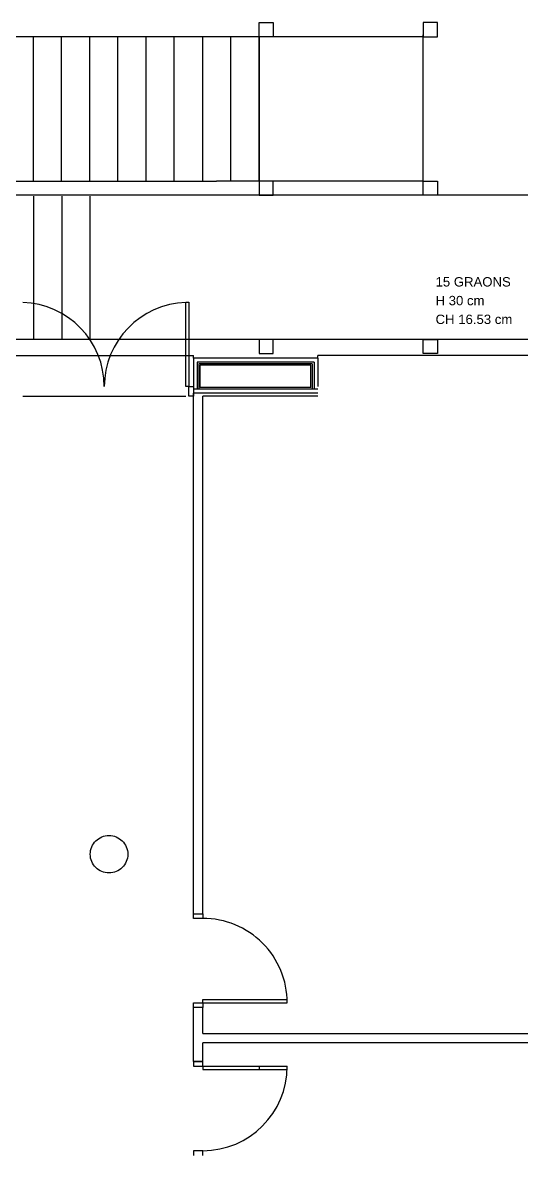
# Model space of a CAD drawing. Extents: x -0.02 to 0.821, y -0.01 to 0.584.
# Drawn here: x 0.5511 to 0.6042, y 0.3703 to 0.4911 of the extents above; entities that cross this region are included whole.
import ezdxf
from ezdxf.enums import TextEntityAlignment as Align

# ---------------------------------------------------------------- set-up
doc = ezdxf.new("R2010")
doc.units = 0
doc.header["$MEASUREMENT"] = 0
doc.linetypes.add('CONTINUA', pattern=[0])
doc.linetypes.add('VERDECKT', pattern=[9.524999999999999, 6.35, -3.175])
for name, color, linetype in [('Constgral01', 4, 'CONTINUA'), ('Doors', 2, 'CONTINUA'), ('Stairs', 2, 'CONTINUA'), ('Walls', 7, 'CONTINUA')]:
    doc.layers.add(name, color=color, linetype=linetype)
doc.styles.add('ARIAL', font='Arial.ttf')

msp = doc.modelspace()

# ---------------------------------------------------------------- linework, layer by layer
at = {"layer": 'Constgral01', "color": 220, "linetype": 'VERDECKT'}
msp.add_circle((0.5602609105413431, 0.4024236756674945), 0.002, dxfattribs=at)
at = {"layer": 'Doors', "color": 61, "linetype": 'CONTINUA'}
for p, q in [((0.5684593790523941, 0.4523033454576507), (0.5684593790523941, 0.4613033454576507)), ((0.5684593790523941, 0.4613033454576507), (0.56875937905116, 0.4613033454576507)), ((0.56875937905116, 0.4613033454576507), (0.5687593790512183, 0.4523033454576507)), ((0.5687593790512183, 0.4523033454576507), (0.5684593790523941, 0.4523033454576507)), ((0.5687593790512183, 0.4513033454576507), (0.5687593790512183, 0.4523033454576507)), ((0.5687593790512183, 0.4523033454576507), (0.5692593790506362, 0.4523033454576507)), ((0.5692593790506362, 0.4523033454576507), (0.5692593790506362, 0.4513033454576507)), ((0.5692593790506362, 0.4513033454576507), (0.5687593790512183, 0.4513033454576507)), ((0.5692589628629503, 0.3955818593595177), (0.5692589628629503, 0.3960818593585864)), ((0.5692589628629503, 0.3960818593585864), (0.5702589628629503, 0.3960818593585864)), ((0.5702589628629503, 0.3955818593595177), (0.5692589628629503, 0.3955818593595177)), ((0.5702589628629503, 0.3960818593585864), (0.5702589628629503, 0.3955818593595177)), ((0.5702589628631831, 0.3869318593600765), (0.579258779110969, 0.3869320396026596)), ((0.5702589628631831, 0.386581859360449), (0.5702589628631831, 0.3869318593600765)), ((0.579258779110969, 0.3865820396021009), (0.579258779110969, 0.3869320396026596)), ((0.5692589628642308, 0.3860818593585864), (0.5692589628642308, 0.386581859357655)), ((0.5692589628642308, 0.386581859357655), (0.5702589628642308, 0.386581859357655)), ((0.5702589628642308, 0.3860818593585864), (0.5692589628642308, 0.3860818593585864)), ((0.5702589628631831, 0.386581859360449), (0.579258779110969, 0.3865820396021009)), ((0.5702589628642308, 0.386581859357655), (0.5702589628642308, 0.3860818593585864)), ((0.5702591962495935, 0.3803014583084732), (0.5692591962495935, 0.3803014583084732)), ((0.5692591962495935, 0.3803014583084732), (0.5692591962495935, 0.3798014583094045)), ((0.5692591962495935, 0.3798014583094045), (0.5702591962495935, 0.3798014583094045)), ((0.5702591962495935, 0.3798014583094045), (0.5702591962495935, 0.3803014583084732)), ((0.5702591962484294, 0.3798014583112672), (0.5702591962484294, 0.3794514583107084)), ((0.5702591962484294, 0.3798014583112672), (0.5792591962484294, 0.3798014583112672)), ((0.5702591962484294, 0.3794514583107084), (0.5792591962484294, 0.3794514583107084)), ((0.5762606186507037, 0.3798014583112672), (0.5762606186507037, 0.3794514583107084)), ((0.5702591962484294, 0.3708014583075419), (0.5692591962484294, 0.3708014583075419)), ((0.5692591962484294, 0.3708014583075419), (0.5692591962484294, 0.3703014583084732)), ((0.5702591962484294, 0.3703014583084732), (0.5702591962484294, 0.3708014583075419))]:
    msp.add_line(p, q, dxfattribs=at)
at = {"layer": 'Doors', "color": 161, "linetype": 'VERDECKT'}
msp.add_line((0.5510593790609273, 0.451303148811683), (0.5684593790626968, 0.451303148811683), dxfattribs=at)
for centre, start, end in [((0.5507593790512183, 0.4523033454576507), 0, 88.0931619681458), ((0.5687593790512183, 0.4523033454576507), 91.90683803245886, 180), ((0.5702589628642308, 0.386581859357655), 0, 90.0000000003018), ((0.5702591962495935, 0.3798014583094045), 270.0000000003018, 0)]:
    msp.add_arc(centre, 0.009000000000000001, start, end, dxfattribs=at)
at = {"layer": 'Stairs', "color": 7, "linetype": 'CONTINUA'}
for p, q in [((0.5762618273227127, 0.4896341146882623), (0.5762618273238768, 0.4911341146882623)), ((0.5762618273238768, 0.4911341146882623), (0.5777618273245171, 0.4911341146882623)), ((0.5777618273245171, 0.4911341146882623), (0.5777618273245171, 0.4896341146882623)), ((0.5937618273220141, 0.4911341146891937), (0.5937618273225962, 0.4896341146891937)), ((0.5952618273231783, 0.4911341146891937), (0.5937618273220141, 0.4911341146891937)), ((0.5952618273231783, 0.4896341146891937), (0.5952618273231783, 0.4911341146891937)), ((0.5777618273245171, 0.4896341146882623), (0.5762618273227127, 0.4896341146882623)), ((0.5937618273225962, 0.4896341146891937), (0.5952618273231783, 0.4896341146891937)), ((0.5762618273226544, 0.4742340959403664), (0.5762618273238768, 0.4727340959403664)), ((0.5777618273244589, 0.4742340959403664), (0.5762618273226544, 0.4742340959403664)), ((0.5777618273245171, 0.4727340959403664), (0.5777618273244589, 0.4742340959403664)), ((0.5937619579648017, 0.4727342282654718), (0.5937619579647435, 0.4742342282654718)), ((0.5937619579647435, 0.4742342282654718), (0.5952619579653255, 0.4742342282654718)), ((0.5952619579653255, 0.4742342282654718), (0.5952619579653838, 0.4727342282654718)), ((0.5762618273238768, 0.4727340959403664), (0.5777618273245171, 0.4727340959403664)), ((0.5952619579653838, 0.4727342282654718), (0.5937619579648017, 0.4727342282654718)), ((0.5762618273224216, 0.4573332806536928), (0.5762618273230619, 0.4558332806536928)), ((0.577761827323644, 0.4573332806536928), (0.5762618273224216, 0.4573332806536928)), ((0.577761827323644, 0.4558332806536928), (0.577761827323644, 0.4573332806536928)), ((0.5937618399660569, 0.4558335399394855), (0.5937618399666972, 0.4573335399394855)), ((0.5937618399666972, 0.4573335399394855), (0.5952618399672792, 0.4573335399385542)), ((0.5952618399672792, 0.4573335399385542), (0.5952618399672792, 0.4558335399385542)), ((0.5762618273230619, 0.4558332806536928), (0.577761827323644, 0.4558332806536928)), ((0.5952618399672792, 0.4558335399385542), (0.5937618399660569, 0.4558335399394855))]:
    msp.add_line(p, q, dxfattribs=at)
at = {"layer": 'Stairs', "color": 4, "linetype": 'VERDECKT'}
for p, q in [((0.5650608203888987, 0.4896343298414722), (0.5062619114328991, 0.4896337038977072)), ((0.5522132953405963, 0.4742343960870057), (0.5522132953405963, 0.489634114690125)), ((0.555213162957516, 0.4742343960870057), (0.555213162957516, 0.489634114690125)), ((0.5582130305750179, 0.4742343960860744), (0.5582130305750179, 0.4896341146891937)), ((0.5612130305743777, 0.4742343960860744), (0.5612130305750179, 0.4896341146891937)), ((0.5642130305750179, 0.4742344081448391), (0.5642130305750179, 0.4896341146891937)), ((0.5937618273214321, 0.4896341146891937), (0.5650608203888987, 0.4896341146891937)), ((0.5672130305750179, 0.4742344202045352), (0.5672130305750179, 0.4896341146891937)), ((0.5702130305750179, 0.4896341146891937), (0.5702130305750179, 0.4742342288270593)), ((0.5732130305750179, 0.4896341146891937), (0.5732130305750179, 0.4742342288270593)), ((0.5762618273217813, 0.4742342282654718), (0.5762618273226544, 0.4896342475768179)), ((0.5762618273217813, 0.4742342282654718), (0.5762618273226544, 0.4896342475768179)), ((0.5762618273226544, 0.4896341146891937), (0.5762618273226544, 0.4742342288270593)), ((0.5762618273226544, 0.4896341146891937), (0.5762618273226544, 0.4742342288270593)), ((0.5937618273170665, 0.4727334973402321), (0.593761827318056, 0.4898342282827944)), ((0.5222620127171976, 0.474234228269197), (0.5717098748374265, 0.4742344238134101)), ((0.5937619579635793, 0.4742342282654718), (0.5717098748374265, 0.4742342282654718)), ((0.6192618274634588, 0.4727342282654718), (0.5222621433616732, 0.472734228271991)), ((0.5522618989190087, 0.4573335504168645), (0.5522618989172042, 0.4726335504241288)), ((0.5552618989195908, 0.4573335504177958), (0.5552618989178445, 0.4726335504241288)), ((0.5582618989208131, 0.4573335504177958), (0.5582618989190087, 0.4726335504241288)), ((0.6125658805620624, 0.4573335504140705), (0.4892602885613451, 0.4573335504224524))]:
    msp.add_line(p, q, dxfattribs=at)
at = {"layer": 'Walls', "color": 4, "linetype": 'CONTINUA'}
for p, q in [((0.5502593790384126, 0.4556335421064869), (0.5692593790395768, 0.4556335421064869)), ((0.5692593790395768, 0.4553335421793163), (0.5692593790395768, 0.45563354217913)), ((0.6065118399648345, 0.45563354217913), (0.5825118399648345, 0.4556335418196395)), ((0.5825118399654166, 0.4553335421793163), (0.5825118399654166, 0.45563354217913)), ((0.5825118399647181, 0.4513035421147943), (0.5702611922735814, 0.4513033618647606))]:
    msp.add_line(p, q, dxfattribs=at)
at = {"layer": 'Walls', "color": 61, "linetype": 'CONTINUA'}
for p, q in [((0.5692593790395768, 0.4553335421793163), (0.5692593790395768, 0.4523035421064124)), ((0.5825118399647181, 0.4553335421066732), (0.5692593790395768, 0.4553335421066732)), ((0.5825118399654166, 0.4553335421793163), (0.5825118399654166, 0.4523035421064124))]:
    msp.add_line(p, q, dxfattribs=at)
at = {"layer": 'Walls', "color": 161, "linetype": 'CONTINUA'}
for p, q in [((0.5696593790396001, 0.4549335421798751), (0.5696593790396001, 0.4520535421064124)), ((0.5821118399653933, 0.4549335421063006), (0.5696593790396001, 0.4549335421063006)), ((0.569839379039593, 0.4547535421792418), (0.569839379039593, 0.4520535421064124)), ((0.5819318399654003, 0.4547535421065986), (0.569839379039593, 0.4547535421065986)), ((0.5819318399654003, 0.4547535421792418), (0.5819318399654003, 0.4520535421064124)), ((0.5821118399653933, 0.4549335421798751), (0.5821118399653933, 0.4520535421064124)), ((0.5825118399654166, 0.4520535421064124), (0.5692593790395768, 0.4520535421064124)), ((0.5825118399647181, 0.4516035421071574), (0.5692593790395768, 0.4516035420950502))]:
    msp.add_line(p, q, dxfattribs=at)
at = {"layer": 'Walls', "color": 240, "linetype": 'CONTINUA'}
for p, q in [((0.581781839965377, 0.4546035421062261), (0.5699893790396163, 0.4546035420950502)), ((0.5699893790396163, 0.4522035377230496), (0.5699893790396163, 0.4546035377224907)), ((0.581781839965377, 0.4522035377230496), (0.581781839965377, 0.4546035377224907)), ((0.581781839965377, 0.4522035421058536), (0.5699893790396163, 0.452203542095609))]:
    msp.add_line(p, q, dxfattribs=at)
at = {"layer": 'Walls', "color": 40, "linetype": 'CONTINUA'}
for p, q in [((0.5692593790353276, 0.396081859360449), (0.5692593790395768, 0.4516035420950502)), ((0.5702590753073455, 0.396081859360449), (0.570261219037231, 0.4513033618647606)), ((0.56925896285841, 0.396081859360449), (0.5702589628619608, 0.396081859360449)), ((0.5692582495158421, 0.3803014583084732), (0.5692589446056517, 0.3860818593520671)), ((0.570258963254164, 0.3860818593427539), (0.569258963254164, 0.3860818593520671)), ((0.5700091892803321, 0.3860818593436852), (0.56950918927975, 0.3860818593511358)), ((0.5702588748372509, 0.3833038766412065), (0.5702588740850333, 0.3860838029421866)), ((0.570258919764834, 0.3833038766412065), (0.6592591065175366, 0.3833034434067085)), ((0.5702588760199724, 0.3803014583084732), (0.5702588749124552, 0.3823039163704962)), ((0.6592591052461648, 0.3823033045437187), (0.5702588749126298, 0.3823014583103359)), ((0.5692585432759952, 0.3803014583131298), (0.5702588749126298, 0.3803014583103359)), ((0.5692591006318689, 0.3803023740770295), (0.5692591006318689, 0.3803023740770295))]:
    msp.add_line(p, q, dxfattribs=at)

# ---------------------------------------------------------------- texts
at = {"layer": 'Stairs', "color": 161, "linetype": 'CONTINUA', "style": 'ARIAL'}
for s, width, p, p2 in [('15 GRAONS', 1.002510733884942, (0.5950654596944224, 0.4629868436995894), (0.6030821263610889, 0.4629868436995894)), ('H 30 cm', 1.002968306010925, (0.5950654596944224, 0.4609868436995894), (0.600282126361089, 0.4609868436995894)), ('CH 16.53 cm', 1.003829526120533, (0.5950654596944224, 0.4589868436995894), (0.6032487930277556, 0.4589868436995894))]:
    msp.add_text(s, height=0.001, dxfattribs=dict(at, width=width)).set_placement(p, p2, align=Align.FIT)

doc.saveas('drawing.dxf')
